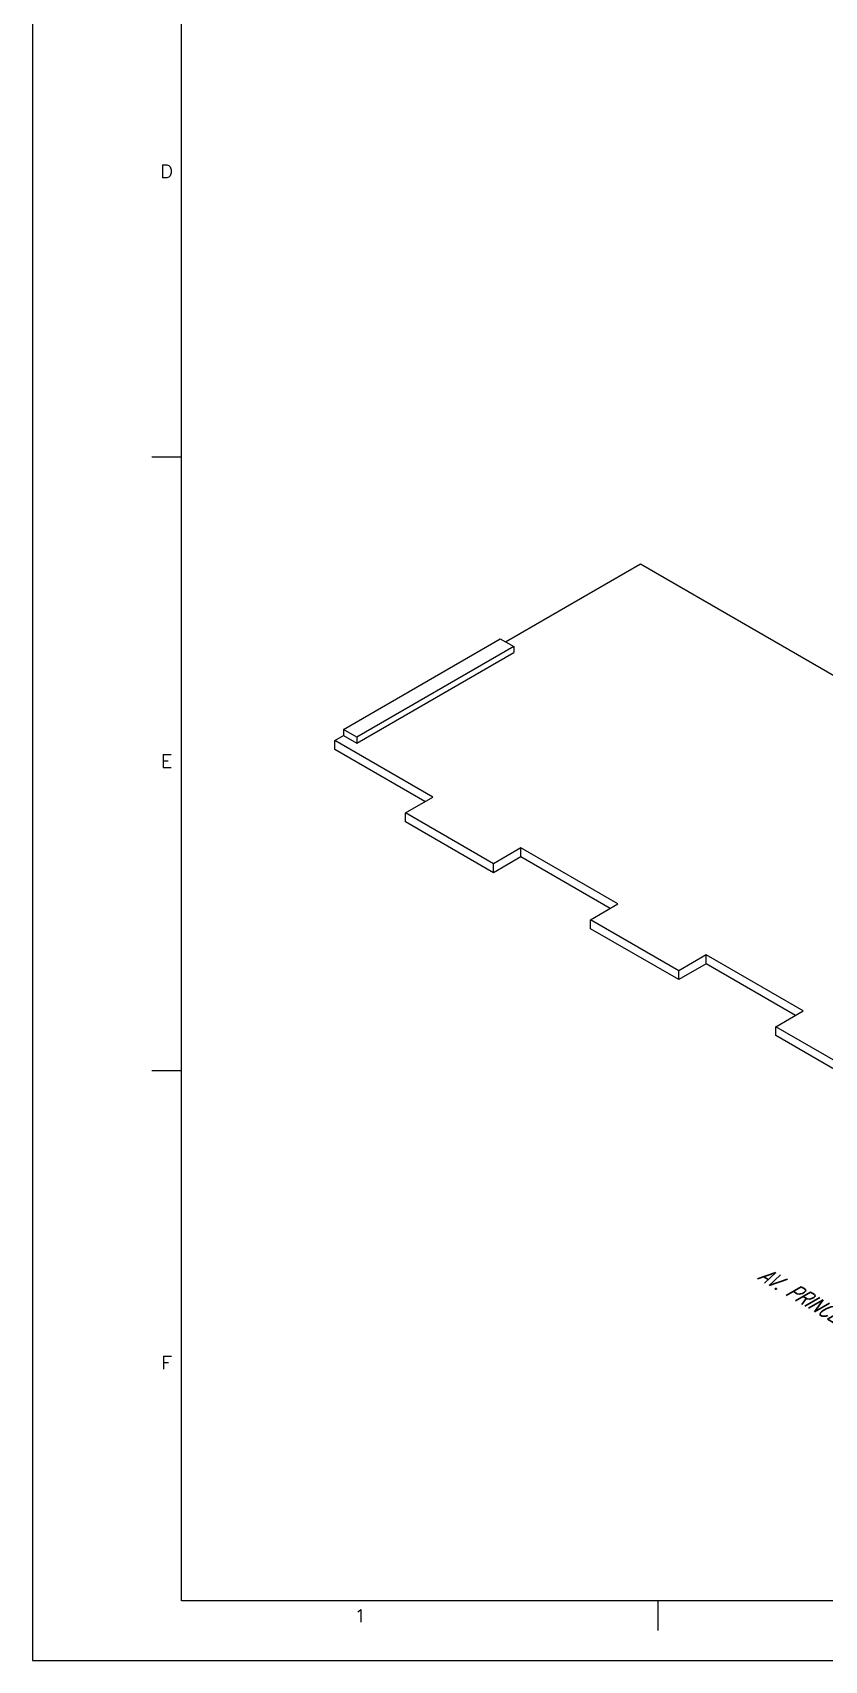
# Model space of a CAD drawing. Header units: millimetres. Extents: x -312439 to 477422, y -331570 to 212570.
# Drawn here: x 386310 to 392957, y 84213 to 97877 of the extents above; entities that cross this region are included whole.
import ezdxf

# ---------------------------------------------------------------- set-up
doc = ezdxf.new("R2010")
doc.units = ezdxf.units.MM
doc.layers.add('ARCONDTEXTO', color=4, linetype='Continuous')
doc.layers.add('FORMATO A1', color=1, linetype='Continuous')
doc.styles.add('ROMANS', font='romans.shx', dxfattribs={"height": 187.5})

# ---------------------------------------------------------------- blocks, each defined once
blk = doc.blocks.new('A$C2D342850')
at = {"layer": 'FORMATO A1', "color": 1, "linetype": 'Continuous'}
for p, q in [((0, 0), (0, -59400)), ((2183.79, -34293.44), (2183.79, -34510)), ((2500, -39200), (2000, -39200)), ((2194.1, -44193.44), (2194.1, -44410)), ((2194.1, -44193.44), (2328.16, -44193.44)), ((2194.1, -44296.56), (2276.6, -44296.56)), ((2194.1, -44410), (2328.16, -44410)), ((2500, -49500), (2000, -49500)), ((2199.27, -54293.44), (2199.27, -54510)), ((2199.27, -54293.44), (2333.33, -54293.44)), ((2199.27, -54396.56), (2281.77, -54396.56)), ((10500, -58400), (10500, -58900)), ((0, -59400), (84100, -59400))]:
    blk.add_line(p, q, dxfattribs=at)
at = {"layer": 'FORMATO A1', "color": 2, "linetype": 'Continuous'}
for p, q in [((2500, -58400), (2500, -1000)), ((83100, -58400), (2500, -58400))]:
    blk.add_line(p, q, dxfattribs=at)
at = {"layer": 'FORMATO A1', "color": 1, "linetype": 'Continuous'}
for points in [[(2183.79, -34293.44), (2255.98, -34293.44), (2286.92, -34303.75), (2307.54, -34324.37), (2317.85, -34345), (2328.17, -34375.94), (2328.17, -34427.5), (2317.85, -34458.44), (2307.54, -34479.06), (2286.92, -34499.69), (2255.98, -34510), (2183.79, -34510)], [(5458.74, -58584.69), (5479.36, -58574.37), (5510.3, -58543.44), (5510.3, -58760)]]:
    blk.add_lwpolyline(points, dxfattribs=at)

msp = doc.modelspace()

# ---------------------------------------------------------------- linework, layer by layer
at = {"color": 0, "linetype": 'Continuous', "lineweight": 0, "extrusion": (8.40036e-17, 0.816497, 0.57735)}
for p, q in [((390279.621, 92762.922), (391412.093, 93416.755)), ((391412.093, 93416.755), (393760.554, 92060.871)), ((388919.789, 92027.829), (390236.314, 92787.925)), ((390236.314, 92787.925), (390348.912, 92722.917)), ((390348.912, 92722.917), (389032.386, 91962.821)), ((389032.386, 91912.815), (390348.912, 92672.911)), ((390348.912, 92722.917), (390348.912, 92672.911)), ((388846.167, 91935.318), (388919.789, 91977.823)), ((389032.386, 91962.821), (388919.789, 92027.829)), ((388919.789, 92027.829), (388919.789, 91977.823)), ((388919.789, 91977.823), (389032.386, 91912.815)), ((389032.386, 91962.821), (389032.386, 91912.815)), ((388846.167, 91860.308), (388846.167, 91935.318)), ((389668.996, 91460.257), (388846.167, 91935.318)), ((389604.035, 91422.753), (388846.167, 91860.308)), ((389439.47, 91327.741), (389668.996, 91460.257)), ((389439.47, 91252.731), (389439.47, 91327.741)), ((390180.015, 90900.186), (389439.47, 91327.741)), ((390180.015, 90825.177), (389439.47, 91252.731)), ((390409.541, 91032.703), (390180.015, 90900.186)), ((390409.541, 90957.694), (390409.541, 91032.703)), ((391223.708, 90562.644), (390409.541, 91032.703)), ((390409.541, 90957.694), (390180.015, 90825.177)), ((390180.015, 90825.177), (390180.015, 90900.186)), ((391158.748, 90525.139), (390409.541, 90957.694)), ((390994.182, 90430.127), (391223.708, 90562.644)), ((390994.182, 90355.117), (390994.182, 90430.127)), ((391734.728, 90002.573), (390994.182, 90430.127)), ((391734.728, 89927.563), (390994.182, 90355.117)), ((391964.254, 90135.09), (391734.728, 90002.573)), ((391964.254, 90060.08), (391734.728, 89927.563)), ((391964.254, 90060.08), (391964.254, 90135.09)), ((392778.421, 89665.03), (391964.254, 90135.09)), ((392713.46, 89627.525), (391964.254, 90060.08)), ((391734.728, 89927.563), (391734.728, 90002.573)), ((392548.895, 89532.513), (392778.421, 89665.03)), ((392548.895, 89457.504), (392548.895, 89532.513)), ((393289.44, 89104.959), (392548.895, 89532.513)), ((393289.44, 89029.95), (392548.895, 89457.504))]:
    msp.add_line(p, q, dxfattribs=at)
at = {"layer": 'FORMATO A1', "color": 2, "linetype": 'Continuous'}
msp.add_line((427860.008, 84712.941, 0), (387560.008, 84712.941, 0), dxfattribs=at)
at = {"layer": 'FORMATO A1', "color": 1, "linetype": 'Continuous'}
msp.add_line((386310.008, 84212.941, 0), (428360.008, 84212.941, 0), dxfattribs=at)

# ---------------------------------------------------------------- block references
at = {"layer": 'FORMATO A1', "xscale": 0.5, "yscale": 0.5, "zscale": 0.5}
msp.add_blockref('A$C2D342850', (386310.008, 113912.941, 0), dxfattribs=at)

# ---------------------------------------------------------------- texts
at = {"layer": 'ARCONDTEXTO', "linetype": 'Continuous', "lineweight": -3, "style": 'ROMANS', "oblique": 30, "width": 0.8}
msp.add_text('AV. PRINCESA ISABEL', height=125, rotation=330, dxfattribs=at).set_placement((392391.727, 87417.283))

doc.saveas('drawing.dxf')
